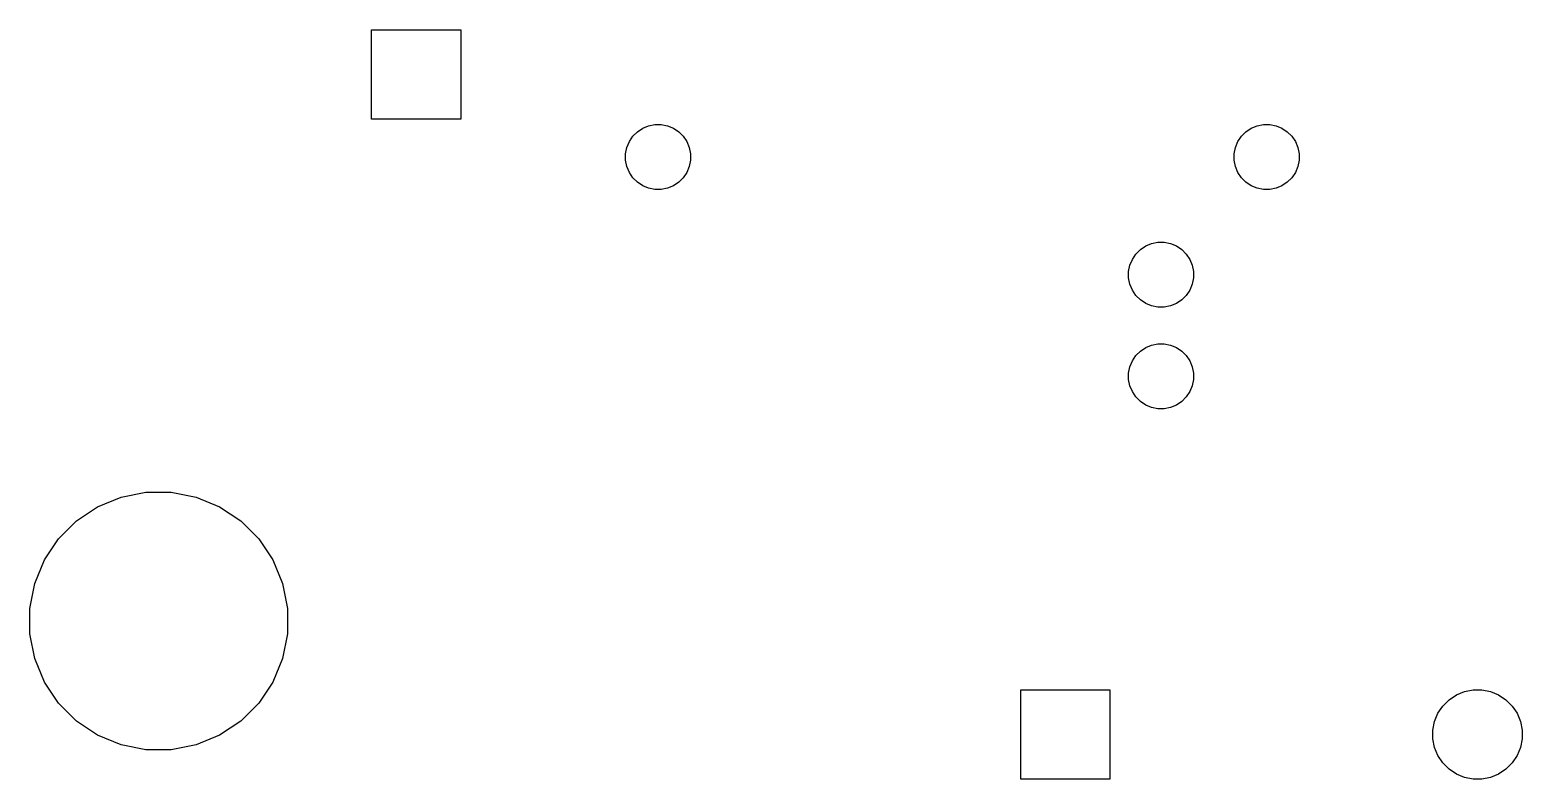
# Model space of a CAD drawing. Extents: x -0.28 to 2.62, y -2.15 to -0.12.
# Drawn here: x -0.275 to 1.173, y -2.153 to -1.427 of the extents above; entities that cross this region are included whole.
import ezdxf

# ---------------------------------------------------------------- set-up
doc = ezdxf.new("R2010")
doc.units = 0
doc.header["$MEASUREMENT"] = 0
doc.layers.add('BLACK', color=7, linetype='CONTINUOUS')

msp = doc.modelspace()

# ---------------------------------------------------------------- linework, layer by layer
at = {"layer": 'BLACK', "linetype": 'CONTINUOUS'}
for p, q in [((0.056693, -1.51331), (0.056693, -1.42669)), ((0.056693, -1.42669), (0.143307, -1.42669)), ((0.143307, -1.42669), (0.143307, -1.51331)), ((0.143307, -1.51331), (0.056693, -1.51331)), ((0.319805, -1.52209), (0.325537, -1.51971)), ((0.325537, -1.51971), (0.331622, -1.5185)), ((0.331622, -1.5185), (0.337826, -1.5185)), ((0.337826, -1.5185), (0.343911, -1.51971)), ((0.343911, -1.51971), (0.349643, -1.52209)), ((0.910357, -1.52209), (0.916089, -1.51971)), ((0.916089, -1.51971), (0.922174, -1.5185)), ((0.922174, -1.5185), (0.928378, -1.5185)), ((0.928378, -1.5185), (0.934463, -1.51971)), ((0.934463, -1.51971), (0.940195, -1.52209)), ((0.304439, -1.54081), (0.306813, -1.53508)), ((0.306813, -1.53508), (0.31026, -1.52992)), ((0.31026, -1.52992), (0.314647, -1.52554)), ((0.314647, -1.52554), (0.319805, -1.52209)), ((0.349643, -1.52209), (0.354802, -1.52554)), ((0.354802, -1.52554), (0.359189, -1.52992)), ((0.359189, -1.52992), (0.362636, -1.53508)), ((0.362636, -1.53508), (0.36501, -1.54081)), ((0.89499, -1.54081), (0.897364, -1.53508)), ((0.897364, -1.53508), (0.900811, -1.52992)), ((0.900811, -1.52992), (0.905198, -1.52554)), ((0.905198, -1.52554), (0.910357, -1.52209)), ((0.940195, -1.52209), (0.945353, -1.52554)), ((0.945353, -1.52554), (0.94974, -1.52992)), ((0.94974, -1.52992), (0.953187, -1.53508)), ((0.953187, -1.53508), (0.955561, -1.54081)), ((0.303228, -1.5469), (0.304439, -1.54081)), ((0.303228, -1.5531), (0.303228, -1.5469)), ((0.36501, -1.54081), (0.36622, -1.5469)), ((0.36622, -1.5469), (0.36622, -1.5531)), ((0.89378, -1.5469), (0.89499, -1.54081)), ((0.89378, -1.5531), (0.89378, -1.5469)), ((0.955561, -1.54081), (0.956772, -1.5469)), ((0.956772, -1.5469), (0.956772, -1.5531)), ((0.304439, -1.55919), (0.303228, -1.5531)), ((0.306813, -1.56492), (0.304439, -1.55919)), ((0.36501, -1.55919), (0.362636, -1.56492)), ((0.36622, -1.5531), (0.36501, -1.55919)), ((0.89499, -1.55919), (0.89378, -1.5531)), ((0.897364, -1.56492), (0.89499, -1.55919)), ((0.955561, -1.55919), (0.953187, -1.56492)), ((0.956772, -1.5531), (0.955561, -1.55919)), ((0.31026, -1.57008), (0.306813, -1.56492)), ((0.314647, -1.57446), (0.31026, -1.57008)), ((0.319805, -1.57791), (0.314647, -1.57446)), ((0.325537, -1.58029), (0.319805, -1.57791)), ((0.349643, -1.57791), (0.343911, -1.58029)), ((0.354802, -1.57446), (0.349643, -1.57791)), ((0.359189, -1.57008), (0.354802, -1.57446)), ((0.362636, -1.56492), (0.359189, -1.57008)), ((0.900811, -1.57008), (0.897364, -1.56492)), ((0.905198, -1.57446), (0.900811, -1.57008)), ((0.910357, -1.57791), (0.905198, -1.57446)), ((0.916089, -1.58029), (0.910357, -1.57791)), ((0.940195, -1.57791), (0.934463, -1.58029)), ((0.945353, -1.57446), (0.940195, -1.57791)), ((0.94974, -1.57008), (0.945353, -1.57446)), ((0.953187, -1.56492), (0.94974, -1.57008)), ((0.331622, -1.5815), (0.325537, -1.58029)), ((0.337826, -1.5815), (0.331622, -1.5815)), ((0.343911, -1.58029), (0.337826, -1.5815)), ((0.922174, -1.5815), (0.916089, -1.58029)), ((0.928378, -1.5815), (0.922174, -1.5815)), ((0.934463, -1.58029), (0.928378, -1.5815)), ((0.802836, -1.63971), (0.807994, -1.63626)), ((0.807994, -1.63626), (0.813726, -1.63389)), ((0.813726, -1.63389), (0.819811, -1.63268)), ((0.819811, -1.63268), (0.826015, -1.63268)), ((0.826015, -1.63268), (0.8321, -1.63389)), ((0.8321, -1.63389), (0.837832, -1.63626)), ((0.837832, -1.63626), (0.842991, -1.63971)), ((0.792628, -1.65499), (0.795002, -1.64925)), ((0.795002, -1.64925), (0.798449, -1.6441)), ((0.798449, -1.6441), (0.802836, -1.63971)), ((0.842991, -1.63971), (0.847378, -1.6441)), ((0.847378, -1.6441), (0.850825, -1.64925)), ((0.850825, -1.64925), (0.853199, -1.65499)), ((0.791417, -1.66107), (0.792628, -1.65499)), ((0.791417, -1.66728), (0.791417, -1.66107)), ((0.853199, -1.65499), (0.854409, -1.66107)), ((0.854409, -1.66107), (0.854409, -1.66728)), ((0.792628, -1.67336), (0.791417, -1.66728)), ((0.795002, -1.67909), (0.792628, -1.67336)), ((0.798449, -1.68425), (0.795002, -1.67909)), ((0.850825, -1.67909), (0.847378, -1.68425)), ((0.853199, -1.67336), (0.850825, -1.67909)), ((0.854409, -1.66728), (0.853199, -1.67336)), ((0.802836, -1.68864), (0.798449, -1.68425)), ((0.807994, -1.69208), (0.802836, -1.68864)), ((0.813726, -1.69446), (0.807994, -1.69208)), ((0.819811, -1.69567), (0.813726, -1.69446)), ((0.8321, -1.69446), (0.826015, -1.69567)), ((0.837832, -1.69208), (0.8321, -1.69446)), ((0.842991, -1.68864), (0.837832, -1.69208)), ((0.847378, -1.68425), (0.842991, -1.68864)), ((0.826015, -1.69567), (0.819811, -1.69567)), ((0.802836, -1.73813), (0.807994, -1.73469)), ((0.807994, -1.73469), (0.813726, -1.73231)), ((0.813726, -1.73231), (0.819811, -1.7311)), ((0.819811, -1.7311), (0.826015, -1.7311)), ((0.826015, -1.7311), (0.8321, -1.73231)), ((0.8321, -1.73231), (0.837832, -1.73469)), ((0.837832, -1.73469), (0.842991, -1.73813)), ((0.792628, -1.75341), (0.795002, -1.74768)), ((0.795002, -1.74768), (0.798449, -1.74252)), ((0.798449, -1.74252), (0.802836, -1.73813)), ((0.842991, -1.73813), (0.847378, -1.74252)), ((0.847378, -1.74252), (0.850825, -1.74768)), ((0.850825, -1.74768), (0.853199, -1.75341)), ((0.791417, -1.7595), (0.792628, -1.75341)), ((0.791417, -1.7657), (0.791417, -1.7595)), ((0.792628, -1.77179), (0.791417, -1.7657)), ((0.853199, -1.75341), (0.854409, -1.7595)), ((0.854409, -1.7657), (0.853199, -1.77179)), ((0.854409, -1.7595), (0.854409, -1.7657)), ((0.795002, -1.77752), (0.792628, -1.77179)), ((0.798449, -1.78268), (0.795002, -1.77752)), ((0.850825, -1.77752), (0.847378, -1.78268)), ((0.853199, -1.77179), (0.850825, -1.77752)), ((0.802836, -1.78706), (0.798449, -1.78268)), ((0.807994, -1.79051), (0.802836, -1.78706)), ((0.813726, -1.79288), (0.807994, -1.79051)), ((0.819811, -1.79409), (0.813726, -1.79288)), ((0.826015, -1.79409), (0.819811, -1.79409)), ((0.8321, -1.79288), (0.826015, -1.79409)), ((0.837832, -1.79051), (0.8321, -1.79288)), ((0.842991, -1.78706), (0.837832, -1.79051)), ((0.847378, -1.78268), (0.842991, -1.78706)), ((-0.20921, -1.88923), (-0.186461, -1.8798)), ((-0.186461, -1.8798), (-0.162311, -1.875)), ((-0.162311, -1.875), (-0.137689, -1.875)), ((-0.137689, -1.875), (-0.113539, -1.8798)), ((-0.113539, -1.8798), (-0.09079, -1.88923)), ((-0.229683, -1.90291), (-0.20921, -1.88923)), ((-0.09079, -1.88923), (-0.070317, -1.90291)), ((-0.247094, -1.92032), (-0.229683, -1.90291)), ((-0.070317, -1.90291), (-0.052906, -1.92032)), ((-0.260774, -1.94079), (-0.247094, -1.92032)), ((-0.052906, -1.92032), (-0.039226, -1.94079)), ((-0.270196, -1.96354), (-0.260774, -1.94079)), ((-0.039226, -1.94079), (-0.029804, -1.96354)), ((-0.275, -1.98769), (-0.270196, -1.96354)), ((-0.029804, -1.96354), (-0.025, -1.98769)), ((-0.275, -2.01231), (-0.275, -1.98769)), ((-0.025, -1.98769), (-0.025, -2.01231)), ((-0.270196, -2.03646), (-0.275, -2.01231)), ((-0.025, -2.01231), (-0.029804, -2.03646)), ((-0.260774, -2.05921), (-0.270196, -2.03646)), ((-0.029804, -2.03646), (-0.039226, -2.05921)), ((-0.247094, -2.07968), (-0.260774, -2.05921)), ((-0.039226, -2.05921), (-0.052906, -2.07968)), ((0.686693, -2.15331), (0.686693, -2.06669)), ((0.686693, -2.06669), (0.773307, -2.06669)), ((0.773307, -2.06669), (0.773307, -2.15331)), ((1.10949, -2.07162), (1.11737, -2.06836)), ((1.11737, -2.06836), (1.12573, -2.06669)), ((1.12573, -2.06669), (1.13427, -2.06669)), ((1.13427, -2.06669), (1.14263, -2.06836)), ((1.14263, -2.06836), (1.15051, -2.07162)), ((-0.229683, -2.09709), (-0.247094, -2.07968)), ((-0.052906, -2.07968), (-0.070317, -2.09709)), ((1.09162, -2.08949), (1.09636, -2.08239)), ((1.09636, -2.08239), (1.10239, -2.07636)), ((1.10239, -2.07636), (1.10949, -2.07162)), ((1.15051, -2.07162), (1.15761, -2.07636)), ((1.15761, -2.07636), (1.16364, -2.08239)), ((1.16364, -2.08239), (1.16838, -2.08949)), ((-0.20921, -2.11077), (-0.229683, -2.09709)), ((-0.070317, -2.09709), (-0.09079, -2.11077)), ((1.08669, -2.10573), (1.08836, -2.09737)), ((1.08836, -2.09737), (1.09162, -2.08949)), ((1.16838, -2.08949), (1.17164, -2.09737)), ((1.17164, -2.09737), (1.17331, -2.10573)), ((-0.186461, -2.1202), (-0.20921, -2.11077)), ((-0.09079, -2.11077), (-0.113539, -2.1202)), ((1.08669, -2.11427), (1.08669, -2.10573)), ((1.08836, -2.12263), (1.08669, -2.11427)), ((1.17331, -2.11427), (1.17164, -2.12263)), ((1.17331, -2.10573), (1.17331, -2.11427)), ((-0.162311, -2.125), (-0.186461, -2.1202)), ((-0.137689, -2.125), (-0.162311, -2.125)), ((-0.113539, -2.1202), (-0.137689, -2.125)), ((1.09162, -2.13051), (1.08836, -2.12263)), ((1.17164, -2.12263), (1.16838, -2.13051)), ((1.09636, -2.13761), (1.09162, -2.13051)), ((1.10239, -2.14364), (1.09636, -2.13761)), ((1.16364, -2.13761), (1.15761, -2.14364)), ((1.16838, -2.13051), (1.16364, -2.13761)), ((0.773307, -2.15331), (0.686693, -2.15331)), ((1.10949, -2.14838), (1.10239, -2.14364)), ((1.11737, -2.15164), (1.10949, -2.14838)), ((1.12573, -2.15331), (1.11737, -2.15164)), ((1.13427, -2.15331), (1.12573, -2.15331)), ((1.14263, -2.15164), (1.13427, -2.15331)), ((1.15051, -2.14838), (1.14263, -2.15164)), ((1.15761, -2.14364), (1.15051, -2.14838))]:
    msp.add_line(p, q, dxfattribs=at)

doc.saveas('drawing.dxf')
